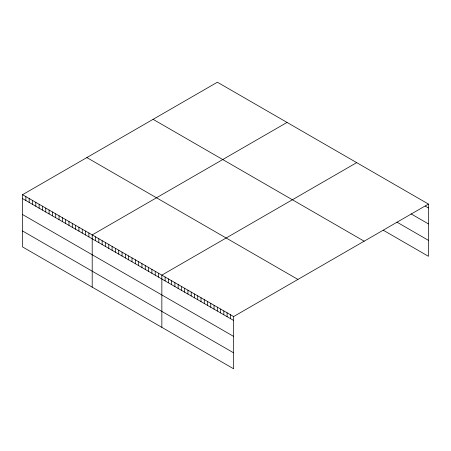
<?xml version="1.0" encoding="UTF-8"?>
<svg xmlns="http://www.w3.org/2000/svg" width="451" height="451" viewBox="0 0 451 451"><rect width="100%" height="100%" fill="white"/><g stroke="black" fill="none" stroke-linecap="round" stroke-linejoin="round"><path stroke-width="0.68" d="M22.55 194.697L233.618 316.557L233.618 368.788L22.55 246.928L22.55 194.697L217.382 82.212L428.45 204.072L428.45 256.303L383.327 230.252M287.033 122.424L92.201 234.909L92.201 287.14M356.685 162.636L161.853 275.121L161.853 327.358M233.618 316.557L428.45 204.072M425.186 206.079L428.45 207.962M411.053 213.87L428.45 223.916M396.919 222.146L428.45 240.349M153.086 119.329L364.154 241.189M86.846 157.579L297.914 279.434M22.55 198.587L233.618 320.447M22.55 214.541L233.618 336.401M22.55 230.974L233.618 352.834M230.36 314.674L230.36 318.564M227.095 312.791L227.095 316.681M223.831 310.908L223.831 314.798M220.573 309.025L220.573 312.915M217.309 307.142L217.309 311.032M214.045 305.254L214.045 309.149M210.786 303.371L210.786 307.266M207.522 301.488L207.522 305.383M204.264 299.605L204.264 303.5M200.999 297.722L200.999 301.618M197.735 295.839L197.735 299.735M194.477 293.956L194.477 297.846M191.213 292.073L191.213 295.963M187.949 290.19L187.949 294.08M184.69 288.307L184.69 292.197M181.426 286.424L181.426 290.314M178.168 284.542L178.168 288.431M174.903 282.659L174.903 286.548M171.639 280.776L171.639 284.666M168.381 278.893L168.381 282.783M165.117 277.01L165.117 280.9M158.538 273.21L158.538 277.1M155.223 271.293L155.223 275.183M151.902 269.377L151.902 273.272M148.588 267.466L148.588 271.355M145.273 265.549L145.273 269.439M141.952 263.632L141.952 267.528M138.637 261.721L138.637 265.611M135.323 259.804L135.323 263.694M132.002 257.887L132.002 261.783M128.687 255.976L128.687 259.866M125.372 254.06L125.372 257.949M122.052 252.143L122.052 256.038M118.737 250.232L118.737 254.122M115.422 248.315L115.422 252.205M112.102 246.398L112.102 250.294M108.787 244.487L108.787 248.377M105.472 242.57L105.472 246.46M102.151 240.654L102.151 244.549M98.837 238.742L98.837 242.632M95.522 236.826L95.522 240.716M88.886 232.998L88.886 236.888M85.572 231.081L85.572 234.971M82.251 229.164L82.251 233.06M78.936 227.253L78.936 231.143M75.621 225.337L75.621 229.226M72.301 223.42L72.301 227.315M68.986 221.503L68.986 225.399M65.666 219.592L65.666 223.482M62.351 217.675L62.351 221.565M59.036 215.758L59.036 219.654M55.715 213.847L55.715 217.737M52.401 211.931L52.401 215.82M49.086 210.014L49.086 213.909M45.765 208.103L45.765 211.993M42.45 206.186L42.45 210.076M39.136 204.269L39.136 208.165M35.815 202.358L35.815 206.248M32.5 200.441L32.5 204.331M29.185 198.525L29.185 202.42M25.865 196.613L25.865 200.503"/></g></svg>
